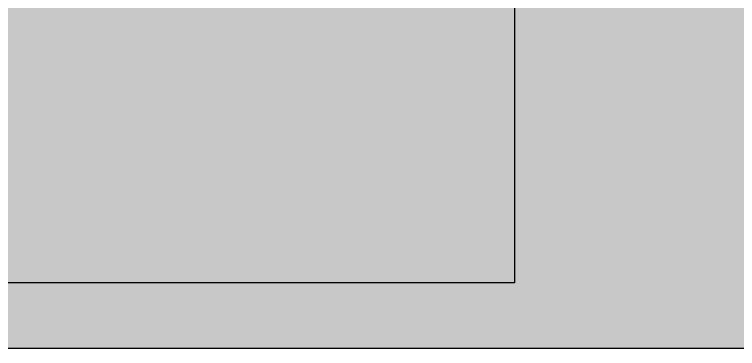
# Model space of a CAD drawing. Header units: millimetres. Extents: x -10628 to 24720, y -21829 to 4032.
# Drawn here: x -7245 to -6551, y -422 to -101 of the extents above; entities that cross this region are included whole.
import ezdxf

# ---------------------------------------------------------------- set-up
doc = ezdxf.new("R2010")
doc.units = ezdxf.units.MM

msp = doc.modelspace()

# ---------------------------------------------------------------- hatches: boundary and pattern name
h = msp.add_hatch()
h.set_pattern_fill('ANGLE', color=121, scale=2)
h.set_pattern_definition([(0, (7465.206, -2009.081), (0, 13.97), [10.16, -3.81]), (90, (7465.206, -2009.081), (-13.97, 9e-16), [10.16, -3.81])])
h.paths.add_polyline_path([(-3450.39, 2058.779), (-3450.39, 4032.465), (-6764.733, 4032.465), (-6764.733, 2058.779)])
h.paths.add_polyline_path([(-7373.404, 2058.779), (-7373.404, 4032.465), (-10628.376, 4032.465), (-10628.376, 2058.779)])
h.paths.add_polyline_path([(-10628.376, 1435.843), (-10628.376, -421.863), (-3450.39, -421.863), (-3450.39, 1435.843), (-6764.733, 1435.843), (-6764.733, -358.807), (-7373.404, -358.807), (-7373.404, 1435.843)])
h = msp.add_hatch()
h.set_pattern_fill('ANGLE', color=5)
h.set_pattern_definition([(0, (7465.206, -2009.081), (0, 6.985), [5.08, -1.905]), (90, (7465.206, -2009.081), (-6.985, 4e-16), [5.08, -1.905])])
h.paths.add_polyline_path([(-7373.404, 2058.779), (-6764.733, 2058.779), (-6764.733, 4032.465), (-7373.404, 4032.465)])
h.paths.add_polyline_path([(-7373.404, -358.807), (-6764.733, -358.807), (-6764.733, 1435.843), (-7373.404, 1435.843)])

# ---------------------------------------------------------------- linework, layer by layer
at = {"lineweight": 5}
msp.add_lwpolyline([(-3450.39, 4032.465), (-3450.39, -421.863), (-10628.376, -421.863), (-10628.376, 4032.465)], close=True, dxfattribs=at)
at = {"color": 114, "true_color": 0x139b48}
msp.add_lwpolyline([(-10628.376, 4032.465), (-3450.39, 4032.465), (-3450.39, -421.863), (-10628.376, -421.863)], close=True, dxfattribs=at)
msp.add_lwpolyline([(-6764.733, 1435.843), (-6764.733, -358.807), (-7373.404, -358.807), (-7373.404, 1435.843)], dxfattribs=at)

doc.saveas('drawing.dxf')
